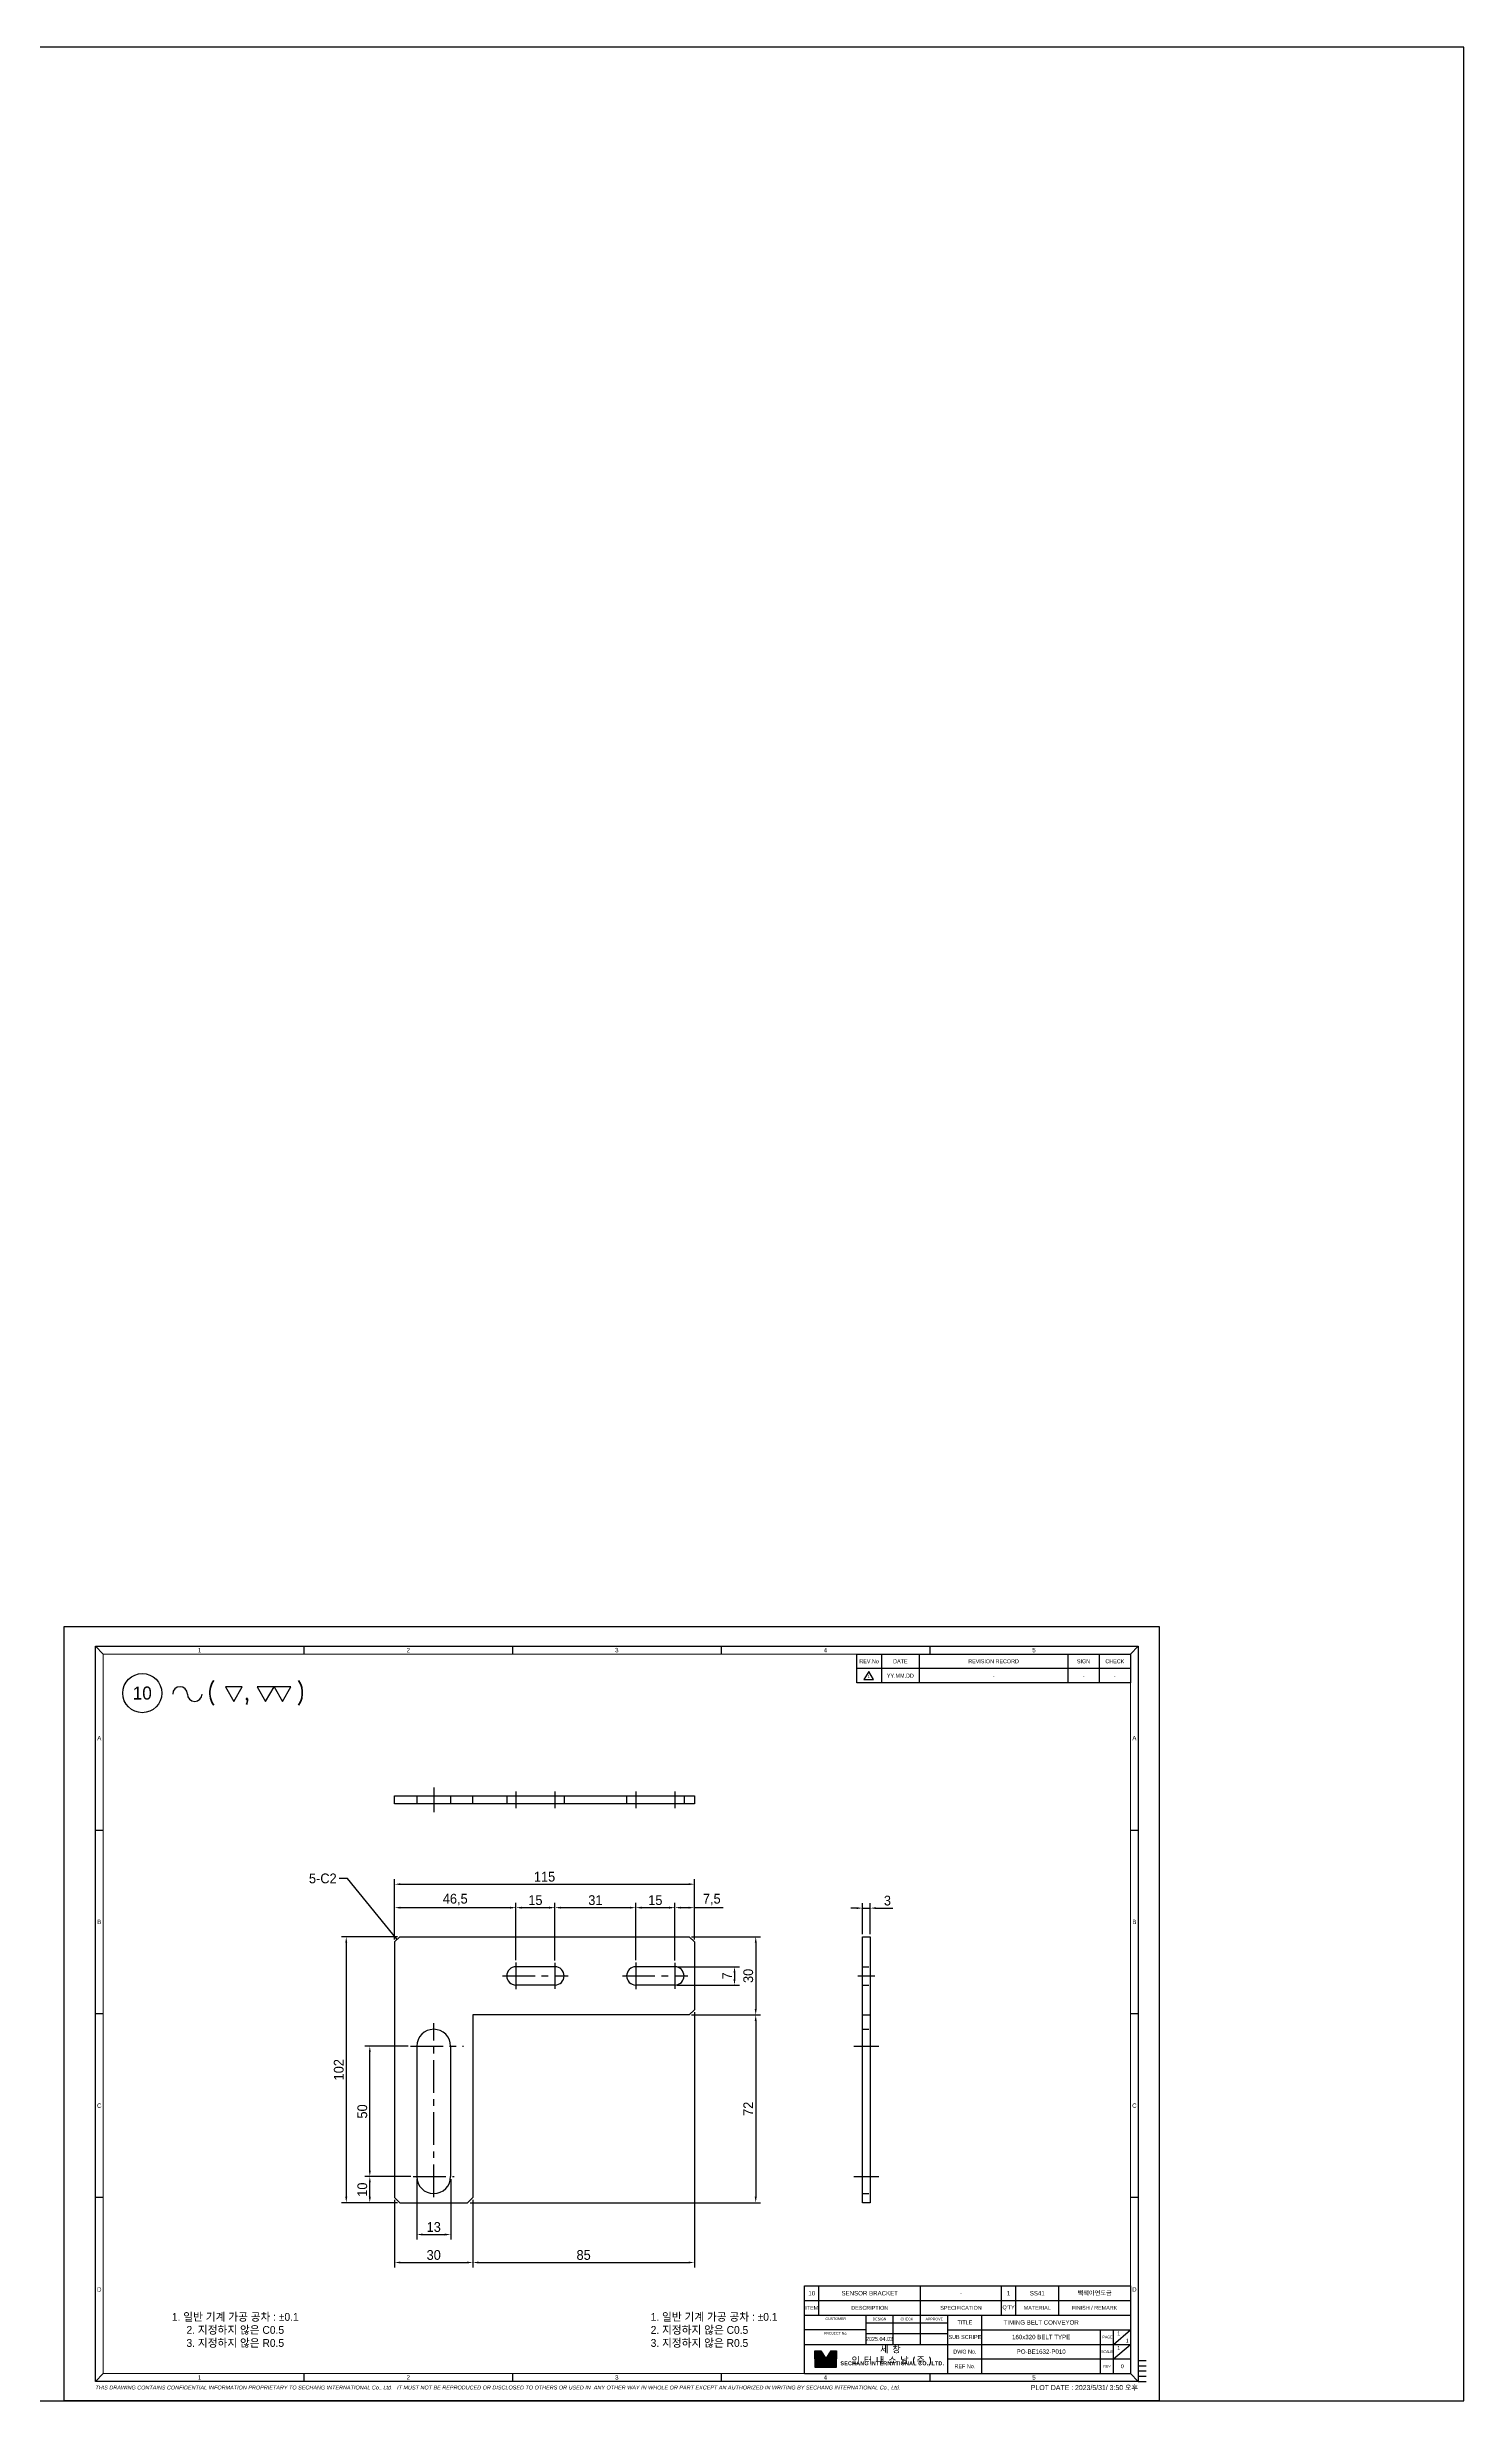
# Model space of a CAD drawing. Header units: inches. Extents: x 0 to 23821, y 0 to 11279.
# Drawn here: x 20339 to 20883, y 7288 to 8191 of the extents above; entities that cross this region are included whole.
import ezdxf
from ezdxf.enums import TextEntityAlignment as Align

# ---------------------------------------------------------------- set-up
doc = ezdxf.new("R2010")
doc.units = ezdxf.units.IN
doc.header["$LTSCALE"] = 10
doc.header["$MEASUREMENT"] = 0
for name, pattern in [('CENTER', [2, 1.25, -0.25, 0.25, -0.25]), ('HIDDEN', [0.375, 0.25, -0.125]), ('HIDDENX2', [0.75, 0.5, -0.25]), ('PHANTOM', [2.5, 1.25, -0.25, 0.25, -0.25, 0.25, -0.25])]:
    doc.linetypes.add(name, pattern=pattern)
doc.layers.get('Defpoints').update_dxf_attribs({"color": 8})
for name, color, linetype in [('11', 1, 'CENTER'), ('22', 2, 'HIDDEN'), ('66', 6, 'PHANTOM'), ('CENTERLINE', 1, 'CENTER'), ('HiddenLine', 4, 'HIDDENX2'), ('T', 3, 'Continuous')]:
    doc.layers.add(name, color=color, linetype=linetype)
doc.styles.add('ROMANS', font='romans.shx', dxfattribs={"width": 0.9, "bigfont": 'whgtxt.shx'})
doc.styles.add('SCI', font='')
doc.styles.get('SCI').set_extended_font_data('Gulim')
doc.dimstyles.new('SCH', dxfattribs={"dimtxt": 2.5, "dimasz": 2, "dimexe": 1.25, "dimexo": 0.625, "dimtad": 1, "dimdec": 8, "dimtxsty": 'SCI', "dimcen": 2.5, "dimclrd": 4, "dimclre": 4, "dimclrt": 7, "dimadec": 8, "dimazin": 2, "dimtfac": 1, "dimtdec": 8, "dimtmove": 0, "dimatfit": 3, "dimfxl": 1, "dimarcsym": 0})

# ---------------------------------------------------------------- blocks, each defined once
blk = doc.blocks.new('A$C5b8731fd')
for p, q in [((0, 0), (-2.3, -3.9)), ((2.3, -3.9), (0, 0)), ((-2.3, -3.9), (2.3, -3.9))]:
    blk.add_line(p, q)
blk = doc.blocks.new('A$C125A3934')
at = {"color": 2}
for centre, start, end in [((1.6, 0), 0, 180), ((4.8, 0), 180, 0)]:
    blk.add_arc(centre, 1.6, start, end, dxfattribs=at)
blk = doc.blocks.new('*U1719')
at = {"color": 2}
for points in [[(9.31, 0), (10.81, 2.6), (7.81, 2.6)], [(14.92, 0), (16.42, 2.6), (13.42, 2.6)], [(17.92, 0), (19.42, 2.6), (16.42, 2.6)]]:
    blk.add_lwpolyline(points, close=True, dxfattribs=at)
at = {"xscale": 0.8118988160476441, "yscale": 0.8118988160476441, "zscale": 0.8118988160476441}
blk.add_blockref('A$C125A3934', (-1.51, 1.3), dxfattribs=at)
at = {"color": 2, "style": 'ROMANS', "width": 0.8}
for s, p in [('(', (5.36, 1.73)), (',', (11.63, 1.73)), (')', (21.14, 1.73))]:
    blk.add_text(s, height=2.84, dxfattribs=at).set_placement(p, align=Align.MIDDLE_CENTER)
blk = doc.blocks.new('SECHANG TITLE')
h = blk.add_hatch(color=162)
h.dxf.hatch_style = 1
h.paths.add_polyline_path([(6.08, -25.11), (4.21, -25.11), (4.21, -27.9), (7.94, -27.9)])
h.paths.add_polyline_path([(12.06, -25.11), (10.19, -25.11), (8.33, -27.9), (12.06, -27.9)])
h.paths.add_polyline_path([(12.06, -28.1), (4.21, -28.1), (4.21, -30.89), (12.06, -30.89)])
at = {"color": 3}
for p, q in [((125, 0), (125, -33.6)), ((0, -5.6), (125, -5.6)), ((0, -33.6), (0, -5.6)), ((5.5, -11.2), (5.5, -5.6)), ((44.5, -22.4), (44.5, -5.6)), ((75.5, -11.2), (75.5, -5.6)), ((81, -11.2), (81, -5.6)), ((97.5, -11.2), (97.5, -5.6)), ((0, -11.2), (125, -11.2)), ((23.5, -16.8), (0, -16.8)), ((23.5, -11.2), (23.5, -22.4)), ((23.5, -14.2), (55, -14.2)), ((34, -22.4), (34, -11.2)), ((55, -33.6), (55, -11.2)), ((55, -16.8), (125, -16.8)), ((68, -33.6), (68, -11.2)), ((113.5, -33.6), (113.5, -16.8)), ((118.5, -22.4), (125, -16.8)), ((118.5, -33.6), (118.5, -16.8)), ((0, -22.4), (125, -22.4)), ((23.5, -18.3), (55, -18.3)), ((118.5, -28), (125, -22.4)), ((0, -33.6), (125, -33.6)), ((55, -28), (125, -28))]:
    blk.add_line(p, q, dxfattribs=at)
for p, q in [((4, -28), (4, -24.9)), ((4, -24.9), (6.19, -24.9)), ((4.21, -27.9), (4.21, -25.11)), ((4.21, -25.11), (6.08, -25.11)), ((6.08, -25.11), (7.94, -27.9)), ((6.19, -24.9), (8.13, -27.81)), ((10.08, -24.9), (8.13, -27.81)), ((10.19, -25.11), (8.33, -27.9)), ((10.08, -24.9), (12.27, -24.9)), ((10.19, -25.11), (12.06, -25.11)), ((12.06, -25.11), (12.06, -27.9)), ((12.27, -24.9), (12.27, -28)), ((4, -28), (4, -31.1)), ((4, -31.1), (12.27, -31.1)), ((7.94, -27.9), (4.21, -27.9)), ((12.06, -28.1), (4.21, -28.1)), ((4.21, -28.1), (4.21, -30.89)), ((4.21, -30.89), (12.06, -30.89)), ((12.06, -27.9), (8.33, -27.9)), ((12.06, -30.89), (12.06, -28.1)), ((12.27, -31.1), (12.27, -28))]:
    blk.add_line(p, q)
at = {"attachment_point": 5, "style": 'SCI'}
for s, insert, char_height, width in [('ITEM', (2.75, -8.4), 1.5, 5.5), ('DESCRIPTION', (25, -8.4), 1.5, 39), ('SPECIFICATION', (60, -8.4), 1.5, 31), ("Q'TY", (78.25, -8.4), 1.5, 5.5), ('MATERIAL', (89.25, -8.4), 1.5, 16.5), ('FINISH / REMARK', (111.25, -8.4), 1.5, 27.5), (' PROJECT No.', (11.75, -18.2), 1, 23.5), (' CUSTOMER', (11.75, -12.6), 1, 23.5), ('DESIGN', (28.75, -12.7), 1, 10.5), ('CHECK', (39.25, -12.7), 1, 10.5), ('APPROVE', (49.75, -12.7), 1, 10.5), ('TITLE', (61.5, -14), 1.5, 13), ('{\\fGulim|b1|i0|c129|p50;\\T1.45;세창 인터내쇼날(주)}', (33.63, -26.75), 2.5, 38.7333), ('SUB SCRIPE', (61.5, -19.6), 1.5, 13), ('DWG No.', (61.5, -25.2), 1.5, 13), ('SCALE', (116, -25.2), 1, 5), (' PAGE', (116, -19.6), 1, 5), ('{\\fGulim|b1|i0|c129|p50;\\T1.05;SECHANG INTERNATIONAL CO., LTD.}', (33.63, -29.85), 1.5, 38.7333), ('REF No.', (61.5, -30.8), 1.5, 13), ('REV', (116, -30.8), 1, 5)]:
    blk.add_mtext(s, dxfattribs=dict(at, insert=insert, char_height=char_height, width=width))
blk = doc.blocks.new('SECHANG REV')
at = {"color": 7}
blk.add_line((-52.5, 0), (-52.5, 5.5), dxfattribs=at)
blk.add_line((52.5, 0), (-52.5, 0))
at = {"color": 3}
for p, q in [((-43, 5.5), (-43, 0)), ((-28.5, 5.5), (-28.5, 0)), ((28.5, 5.5), (28.5, 0)), ((40.5, 5.5), (40.5, 0)), ((52.5, 5.5), (52.5, 0))]:
    blk.add_line(p, q, dxfattribs=at)
blk = doc.blocks.new('SECHANG A3')
at = {"color": 2}
for p, q in [((-198, 289.5), (-195, 286.5)), ((-118, 289.5), (-118, 286.5)), ((-38, 289.5), (-38, 286.5)), ((42, 289.5), (42, 286.5)), ((122, 289.5), (122, 286.5)), ((202, 289.5), (199, 286.5)), ((-195, 10.5), (-198, 7.5)), ((-118, 10.5), (-118, 7.5)), ((-38, 10.5), (-38, 7.5)), ((42, 10.5), (42, 7.5)), ((122, 10.5), (122, 7.5)), ((199, 10.5), (202, 7.5))]:
    blk.add_line(p, q, dxfattribs=at)
at = {"color": 3}
blk.add_line((94, 286.5), (199, 286.5), dxfattribs=at)
for p, q in [((-198, 219), (-195, 219)), ((199, 219), (202, 219)), ((-195, 148.5), (-198, 148.5)), ((202, 148.5), (199, 148.5)), ((-195, 78), (-198, 78)), ((202, 78), (199, 78)), ((202, 15.5), (205, 15.5))]:
    blk.add_line(p, q)
at = {"color": 1}
blk.add_lwpolyline([(-210, 297), (210, 297), (210, 0), (-210, 0)], close=True, dxfattribs=at)
at = {"color": 2}
blk.add_lwpolyline([(-198, 289.5), (202, 289.5), (202, 7.5), (-198, 7.5)], close=True, dxfattribs=at)
at = {"const_width": 0.4}
blk.add_lwpolyline([(-195, 286.5), (199, 286.5), (199, 10.5), (-195, 10.5)], close=True, dxfattribs=at)
at = {"layer": '11', "ltscale": 5}
blk.add_line((202, 11.5), (205, 11.5), dxfattribs=at)
at = {"layer": '22', "ltscale": 5}
blk.add_line((202, 13.5), (205, 13.5), dxfattribs=at)
at = {"layer": '66', "ltscale": 3}
blk.add_line((202, 9.5), (205, 9.5), dxfattribs=at)
at = {"layer": 'T'}
blk.add_line((202, 7.5), (205, 7.5), dxfattribs=at)
for name, p in [('SECHANG REV', (146.5, 281)), ('SECHANG TITLE', (74, 44.1))]:
    blk.add_blockref(name, p)
at = {"linetype": 'Continuous', "style": 'SCI'}
blk.add_text('PLOT DATE : 2023/5/31/ 3:50 오후', height=1.92, dxfattribs=at).set_placement((201.86, 4.16), align=Align.RIGHT)
at = {"color": 2, "style": 'SCI'}
for s, insert, char_height, width, attachment_point in [('1', (-158, 288), 1.7, 80, 5), ('2', (-78, 288), 1.7, 80, 5), ('3', (2, 288), 1.7, 80, 5), ('4', (82, 288), 1.7, 80, 5), ('5', (162, 288), 1.7, 80, 5), ('A', (-196.5, 254.25), 1.7, 3, 5), ('A', (200.5, 254.25), 1.7, 3, 5), ('B', (-196.5, 183.75), 1.7, 3, 5), ('B', (200.5, 183.75), 1.7, 3, 5), ('C', (-196.5, 113.25), 1.7, 3, 5), ('C', (200.5, 113.25), 1.7, 3, 5), ('D', (-196.5, 42.75), 1.7, 3, 5), ('D', (200.5, 42.75), 1.7, 3, 5), ('1. 일반 기계 가공 공차 : ±0.1\\P2. 지정하지 않은 C0.5\\P3. 지정하지 않은 R0.5', (14.98, 27.07), 3, 83.5818, 4), ('TIMING BELT CONVEYOR', (164.75, 30.1), 1.7, 45.5, 5), ('2025.04.03', (102.75, 23.75), 1.5, 10.5, 5), ('\\pi1.42726;1', (195.75, 23.1), 1.5, 3.25, 4), ('1', (-158, 9), 1.7, 80, 5), ('2', (-78, 9), 1.7, 80, 5), ('3', (2, 9), 1.7, 80, 5), ('4', (82, 9), 1.7, 80, 5), ('5', (162, 9), 1.7, 80, 5)]:
    blk.add_mtext(s, dxfattribs=dict(at, insert=insert, char_height=char_height, width=width, attachment_point=attachment_point))
at = {"char_height": 1.5, "attachment_point": 5, "style": 'SCI'}
for s, insert, width in [('REV.No', (98.75, 283.7), 9.5), ('DATE', (110.75, 283.7), 14.5), ('REVISION RECORD', (146.5, 283.7), 57), ('SIGN', (181, 283.7), 12), ('CHECK', (193, 283.7), 12)]:
    blk.add_mtext(s, dxfattribs=dict(at, insert=insert, width=width))
at = {"color": 3, "insert": (-198, 5), "char_height": 1.5, "width": 400.0238, "attachment_point": 4, "style": 'SCI'}
blk.add_mtext('{\\fArial|b0|i1|c0|p34;THIS DRAWING CONTAINS CONFIDENTIAL INFORMATION PROPRIETARY TO SECHANG INTERNATIONAL Co., Ltd.   IT MUST NOT BE REPRODUCED OR DISCLOSED TO OTHERS OR USED IN  ANY OTHER WAY IN WHOLE OR PART EXCEPT AN AUTHORIZED IN WRITING BY SECHANG INTERNATIONAL Co., Ltd.  }', dxfattribs=at)
blk = doc.blocks.new('A$C22515e4a')
at = {"color": 3}
for p, q in [((0, 0), (125, 0)), ((0, -5.6), (0, 0)), ((5.5, -5.6), (5.5, 0)), ((44.5, -5.6), (44.5, 0)), ((75.5, -5.6), (75.5, 0)), ((81, -5.6), (81, 0)), ((97.5, -5.6), (97.5, 0)), ((125, 0), (125, -5.6))]:
    blk.add_line(p, q, dxfattribs=at)
blk = doc.blocks.new('A$C5B190B9B')
blk.add_line((-1.5, 72), (1.5, 72))
blk.add_lwpolyline([(-1.5, 102), (1.5, 102), (1.5, 0), (-1.5, 0)], close=True)
at = {"layer": '11'}
for p, q in [((-3.25, 87), (3.25, 87)), ((-4.75, 60), (4.75, 60)), ((-4.75, 10), (4.75, 10))]:
    blk.add_line(p, q, dxfattribs=at)
at = {"layer": '22'}
for p, q in [((-1.5, 90.5), (1.5, 90.5)), ((-1.5, 83.5), (1.5, 83.5)), ((-1.5, 66.5), (1.5, 66.5)), ((-1.5, 3.5), (1.5, 3.5))]:
    blk.add_line(p, q, dxfattribs=at)
blk = doc.blocks.new('A$C6A6C521F')
for p, q in [((-15, 100), (-13, 102)), ((-15, 100), (-15, 2)), ((-13, 102), (98, 102)), ((98, 102), (100, 100)), ((100, 100), (100, 74)), ((46.5, 90.5), (31.5, 90.5)), ((92.5, 90.5), (77.5, 90.5)), ((46.5, 83.5), (31.5, 83.5)), ((92.5, 83.5), (77.5, 83.5)), ((98, 72), (100, 74)), ((98, 72), (15, 72)), ((15, 72), (15, 2)), ((-6.5, 60), (-6.5, 10)), ((6.5, 60), (6.5, 10)), ((-15, 2), (-13, 0)), ((-13, 0), (13, 0)), ((13, 0), (15, 2))]:
    blk.add_line(p, q)
for centre, radius, start, end in [((31.5, 87), 3.5, 90, 270), ((46.5, 87), 3.5, 270, 90), ((77.5, 87), 3.5, 90, 270), ((92.5, 87), 3.5, 270, 90), ((0, 60), 6.5, 0, 180), ((0, 10), 6.5, 180, 0)]:
    blk.add_arc(centre, radius, start, end)
at = {"layer": '11'}
for p, q in [((31.5, 92.13), (31.5, 81.87)), ((46.5, 92.01), (46.5, 81.99)), ((77.5, 92.13), (77.5, 81.87)), ((92.5, 92.01), (92.5, 81.99)), ((26.37, 87), (51.51, 87)), ((72.37, 87), (97.51, 87)), ((0, 2.17), (0, 68.91)), ((-8.91, 60), (11.41, 60)), ((-7.83, 10), (7.83, 10))]:
    blk.add_line(p, q, dxfattribs=at)
blk = doc.blocks.new('A$C09775CA4')
blk.add_lwpolyline([(-57.5, 3), (57.5, 3), (57.5, 0), (-57.5, 0)], close=True)
at = {"layer": 'CENTERLINE', "ltscale": 1.425}
blk.add_line((-42.5, 6.25), (-42.5, -3.25), dxfattribs=at)
at = {"layer": 'CENTERLINE', "ltscale": 0.975}
for p, q in [((-11, 4.75), (-11, -1.75)), ((4, 4.75), (4, -1.75)), ((35, 4.75), (35, -1.75)), ((50, 4.75), (50, -1.75))]:
    blk.add_line(p, q, dxfattribs=at)
at = {"layer": 'HiddenLine', "ltscale": 2.85}
for p, q in [((-49, 3), (-49, 0)), ((-36, 3), (-36, 0))]:
    blk.add_line(p, q, dxfattribs=at)
at = {"layer": 'HiddenLine', "ltscale": 5}
blk.add_line((-27.5, 0), (-27.5, 3), dxfattribs=at)
at = {"layer": 'HiddenLine', "ltscale": 1.95}
for p, q in [((-14.5, 3), (-14.5, 0)), ((7.5, 3), (7.5, 0)), ((31.5, 3), (31.5, 0)), ((53.5, 3), (53.5, 0))]:
    blk.add_line(p, q, dxfattribs=at)
blk = doc.blocks.new('*D1780')
at = {"color": 4, "lineweight": -2, "transparency": 16777216}
for p, q in [((20649.6, 7476.67), (20647.35, 7476.67)), ((20651.85, 7466.61), (20651.85, 7478.54)), ((20651.85, 7476.67), (20654.85, 7476.67)), ((20654.85, 7466.61), (20654.85, 7478.54)), ((20657.1, 7476.67), (20663.55, 7476.67))]:
    blk.add_line(p, q, dxfattribs=at)
at = {"color": 4, "transparency": 16777216}
for points in [[(20649.6, 7477.04), (20649.6, 7476.29), (20651.85, 7476.67)], [(20657.1, 7477.04), (20657.1, 7476.29), (20654.85, 7476.67)]]:
    blk.add_solid(points, dxfattribs=at)
at = {"layer": 'Defpoints', "color": 0, "transparency": 16777216}
for p in [(20654.85, 7476.67), (20651.85, 7465.67), (20654.85, 7465.67)]:
    blk.add_point(p, dxfattribs=at)
at = {"color": 7, "transparency": 16777216, "insert": (20661.45, 7479.53), "char_height": 3.75, "attachment_point": 5, "style": 'SCI'}
blk.add_mtext('3', dxfattribs=at)
blk = doc.blocks.new('*D1781')
at = {"color": 4, "lineweight": -2, "transparency": 16777216}
for p, q in [((20472.43, 7464.61), (20472.43, 7487.71)), ((20474.68, 7485.84), (20585.18, 7485.84)), ((20587.43, 7464.61), (20587.43, 7487.71))]:
    blk.add_line(p, q, dxfattribs=at)
at = {"color": 4, "transparency": 16777216}
for points in [[(20474.68, 7486.21), (20474.68, 7485.46), (20472.43, 7485.84)], [(20585.18, 7486.21), (20585.18, 7485.46), (20587.43, 7485.84)]]:
    blk.add_solid(points, dxfattribs=at)
at = {"layer": 'Defpoints', "color": 0, "transparency": 16777216}
for p in [(20587.43, 7485.84), (20472.43, 7463.67), (20587.43, 7463.67)]:
    blk.add_point(p, dxfattribs=at)
at = {"color": 7, "transparency": 16777216, "insert": (20529.93, 7488.7), "char_height": 3.75, "attachment_point": 5, "style": 'SCI'}
blk.add_mtext('115', dxfattribs=at)
blk = doc.blocks.new('*D1782')
at = {"color": 4, "lineweight": -2, "transparency": 16777216}
for p, q in [((20473.49, 7465.67), (20452.01, 7465.67)), ((20453.88, 7463.42), (20453.88, 7365.92)), ((20473.49, 7363.67), (20452.01, 7363.67))]:
    blk.add_line(p, q, dxfattribs=at)
at = {"color": 4, "transparency": 16777216}
for points in [[(20453.51, 7463.42), (20454.26, 7463.42), (20453.88, 7465.67)], [(20453.51, 7365.92), (20454.26, 7365.92), (20453.88, 7363.67)]]:
    blk.add_solid(points, dxfattribs=at)
at = {"layer": 'Defpoints', "color": 0, "transparency": 16777216}
for p in [(20474.43, 7465.67), (20453.88, 7363.67), (20474.43, 7363.67)]:
    blk.add_point(p, dxfattribs=at)
at = {"color": 7, "transparency": 16777216, "insert": (20451.02, 7414.67), "char_height": 3.75, "attachment_point": 5, "rotation": 90, "style": 'SCI'}
blk.add_mtext('102', dxfattribs=at)
blk = doc.blocks.new('*D1783')
at = {"color": 4, "lineweight": -2, "transparency": 16777216}
for p, q in [((20478.66, 7373.67), (20461.04, 7373.67)), ((20462.91, 7365.92), (20462.91, 7371.42)), ((20473.49, 7363.67), (20461.04, 7363.67))]:
    blk.add_line(p, q, dxfattribs=at)
at = {"color": 4, "transparency": 16777216}
for points in [[(20462.54, 7371.42), (20463.29, 7371.42), (20462.91, 7373.67)], [(20462.54, 7365.92), (20463.29, 7365.92), (20462.91, 7363.67)]]:
    blk.add_solid(points, dxfattribs=at)
at = {"layer": 'Defpoints', "color": 0, "transparency": 16777216}
for p in [(20462.91, 7373.67), (20479.6, 7373.67), (20474.43, 7363.67)]:
    blk.add_point(p, dxfattribs=at)
at = {"color": 7, "transparency": 16777216, "insert": (20460.05, 7368.67), "char_height": 3.75, "attachment_point": 5, "rotation": 90, "style": 'SCI'}
blk.add_mtext('10', dxfattribs=at)
blk = doc.blocks.new('*D1784')
at = {"color": 4, "lineweight": -2, "transparency": 16777216}
for p, q in [((20477.58, 7423.67), (20461.04, 7423.67)), ((20462.91, 7375.92), (20462.91, 7421.42)), ((20478.66, 7373.67), (20461.04, 7373.67))]:
    blk.add_line(p, q, dxfattribs=at)
at = {"color": 4, "transparency": 16777216}
for points in [[(20462.54, 7421.42), (20463.29, 7421.42), (20462.91, 7423.67)], [(20462.54, 7375.92), (20463.29, 7375.92), (20462.91, 7373.67)]]:
    blk.add_solid(points, dxfattribs=at)
at = {"layer": 'Defpoints', "color": 0, "transparency": 16777216}
for p in [(20462.91, 7423.67), (20478.52, 7423.67), (20479.6, 7373.67)]:
    blk.add_point(p, dxfattribs=at)
at = {"color": 7, "transparency": 16777216, "insert": (20460.05, 7398.67), "char_height": 3.75, "attachment_point": 5, "rotation": 90, "style": 'SCI'}
blk.add_mtext('50', dxfattribs=at)
blk = doc.blocks.new('*D1785')
at = {"color": 4, "lineweight": -2, "transparency": 16777216}
for p, q in [((20472.43, 7464.61), (20472.43, 7478.71)), ((20474.68, 7476.84), (20516.68, 7476.84)), ((20518.93, 7456.74), (20518.93, 7478.71))]:
    blk.add_line(p, q, dxfattribs=at)
at = {"color": 4, "transparency": 16777216}
for points in [[(20474.68, 7477.21), (20474.68, 7476.46), (20472.43, 7476.84)], [(20516.68, 7477.21), (20516.68, 7476.46), (20518.93, 7476.84)]]:
    blk.add_solid(points, dxfattribs=at)
at = {"layer": 'Defpoints', "color": 0, "transparency": 16777216}
for p in [(20518.93, 7476.84), (20472.43, 7463.67), (20518.93, 7455.8)]:
    blk.add_point(p, dxfattribs=at)
at = {"color": 7, "transparency": 16777216, "insert": (20495.68, 7479.93), "char_height": 3.75, "attachment_point": 5, "style": 'SCI'}
blk.add_mtext('46,5', dxfattribs=at)
blk = doc.blocks.new('*D1786')
at = {"color": 4, "lineweight": -2, "transparency": 16777216}
for p, q in [((20518.93, 7456.74), (20518.93, 7478.71)), ((20521.18, 7476.84), (20531.68, 7476.84)), ((20533.93, 7456.61), (20533.93, 7478.71))]:
    blk.add_line(p, q, dxfattribs=at)
at = {"color": 4, "transparency": 16777216}
for points in [[(20521.18, 7477.21), (20521.18, 7476.46), (20518.93, 7476.84)], [(20531.68, 7477.21), (20531.68, 7476.46), (20533.93, 7476.84)]]:
    blk.add_solid(points, dxfattribs=at)
at = {"layer": 'Defpoints', "color": 0, "transparency": 16777216}
for p in [(20533.93, 7476.84), (20518.93, 7455.8), (20533.93, 7455.67)]:
    blk.add_point(p, dxfattribs=at)
at = {"color": 7, "transparency": 16777216, "insert": (20526.43, 7479.7), "char_height": 3.75, "attachment_point": 5, "style": 'SCI'}
blk.add_mtext('15', dxfattribs=at)
blk = doc.blocks.new('*D1787')
at = {"color": 4, "lineweight": -2, "transparency": 16777216}
for p, q in [((20533.93, 7456.61), (20533.93, 7478.71)), ((20536.18, 7476.84), (20562.68, 7476.84)), ((20564.93, 7456.74), (20564.93, 7478.71))]:
    blk.add_line(p, q, dxfattribs=at)
at = {"color": 4, "transparency": 16777216}
for points in [[(20536.18, 7477.21), (20536.18, 7476.46), (20533.93, 7476.84)], [(20562.68, 7477.21), (20562.68, 7476.46), (20564.93, 7476.84)]]:
    blk.add_solid(points, dxfattribs=at)
at = {"layer": 'Defpoints', "color": 0, "transparency": 16777216}
for p in [(20564.93, 7476.84), (20533.93, 7455.67), (20564.93, 7455.8)]:
    blk.add_point(p, dxfattribs=at)
at = {"color": 7, "transparency": 16777216, "insert": (20549.43, 7479.7), "char_height": 3.75, "attachment_point": 5, "style": 'SCI'}
blk.add_mtext('31', dxfattribs=at)
blk = doc.blocks.new('*D1788')
at = {"color": 4, "lineweight": -2, "transparency": 16777216}
for p, q in [((20564.93, 7456.74), (20564.93, 7478.71)), ((20567.18, 7476.84), (20577.68, 7476.84)), ((20579.93, 7456.61), (20579.93, 7478.71))]:
    blk.add_line(p, q, dxfattribs=at)
at = {"color": 4, "transparency": 16777216}
for points in [[(20567.18, 7477.21), (20567.18, 7476.46), (20564.93, 7476.84)], [(20577.68, 7477.21), (20577.68, 7476.46), (20579.93, 7476.84)]]:
    blk.add_solid(points, dxfattribs=at)
at = {"layer": 'Defpoints', "color": 0, "transparency": 16777216}
for p in [(20579.93, 7476.84), (20564.93, 7455.8), (20579.93, 7455.67)]:
    blk.add_point(p, dxfattribs=at)
at = {"color": 7, "transparency": 16777216, "insert": (20572.43, 7479.7), "char_height": 3.75, "attachment_point": 5, "style": 'SCI'}
blk.add_mtext('15', dxfattribs=at)
blk = doc.blocks.new('*D1728')
at = {"color": 4, "lineweight": -2, "transparency": 16777216}
for p, q in [((20579.93, 7456.61), (20579.93, 7478.71)), ((20582.18, 7476.84), (20585.18, 7476.84)), ((20587.43, 7464.61), (20587.43, 7478.71)), ((20587.43, 7476.84), (20598.47, 7476.84))]:
    blk.add_line(p, q, dxfattribs=at)
at = {"color": 4, "transparency": 16777216}
for points in [[(20582.18, 7477.21), (20582.18, 7476.46), (20579.93, 7476.84)], [(20585.18, 7477.21), (20585.18, 7476.46), (20587.43, 7476.84)]]:
    blk.add_solid(points, dxfattribs=at)
at = {"layer": 'Defpoints', "color": 0, "transparency": 16777216}
for p in [(20587.43, 7476.84), (20587.43, 7463.67), (20579.93, 7455.67)]:
    blk.add_point(p, dxfattribs=at)
at = {"color": 7, "transparency": 16777216, "insert": (20594.07, 7479.93), "char_height": 3.75, "attachment_point": 5, "style": 'SCI'}
blk.add_mtext('7,5', dxfattribs=at)
blk = doc.blocks.new('*D1729')
at = {"color": 4, "lineweight": -2, "transparency": 16777216}
for p, q in [((20480.93, 7372.73), (20480.93, 7349.58)), ((20493.93, 7372.73), (20493.93, 7349.58)), ((20483.18, 7351.46), (20491.68, 7351.46))]:
    blk.add_line(p, q, dxfattribs=at)
at = {"color": 4, "transparency": 16777216}
for points in [[(20483.18, 7351.83), (20483.18, 7351.08), (20480.93, 7351.46)], [(20491.68, 7351.83), (20491.68, 7351.08), (20493.93, 7351.46)]]:
    blk.add_solid(points, dxfattribs=at)
at = {"layer": 'Defpoints', "color": 0, "transparency": 16777216}
for p in [(20480.93, 7373.67), (20493.93, 7373.67), (20493.93, 7351.46)]:
    blk.add_point(p, dxfattribs=at)
at = {"color": 7, "transparency": 16777216, "insert": (20487.43, 7354.32), "char_height": 3.75, "attachment_point": 5, "style": 'SCI'}
blk.add_mtext('13', dxfattribs=at)
blk = doc.blocks.new('*D1730')
at = {"color": 4, "lineweight": -2, "transparency": 16777216}
for p, q in [((20472.43, 7364.73), (20472.43, 7338.85)), ((20502.43, 7364.73), (20502.43, 7338.85)), ((20474.68, 7340.73), (20500.18, 7340.73))]:
    blk.add_line(p, q, dxfattribs=at)
at = {"color": 4, "transparency": 16777216}
for points in [[(20474.68, 7341.1), (20474.68, 7340.35), (20472.43, 7340.73)], [(20500.18, 7341.1), (20500.18, 7340.35), (20502.43, 7340.73)]]:
    blk.add_solid(points, dxfattribs=at)
at = {"layer": 'Defpoints', "color": 0, "transparency": 16777216}
for p in [(20472.43, 7365.67), (20502.43, 7365.67), (20502.43, 7340.73)]:
    blk.add_point(p, dxfattribs=at)
at = {"color": 7, "transparency": 16777216, "insert": (20487.43, 7343.59), "char_height": 3.75, "attachment_point": 5, "style": 'SCI'}
blk.add_mtext('30', dxfattribs=at)
blk = doc.blocks.new('*D1731')
at = {"color": 4, "lineweight": -2, "transparency": 16777216}
for p, q in [((20587.43, 7436.73), (20587.43, 7338.85)), ((20502.43, 7364.73), (20502.43, 7338.85)), ((20504.68, 7340.73), (20585.18, 7340.73))]:
    blk.add_line(p, q, dxfattribs=at)
at = {"color": 4, "transparency": 16777216}
for points in [[(20504.68, 7341.1), (20504.68, 7340.35), (20502.43, 7340.73)], [(20585.18, 7341.1), (20585.18, 7340.35), (20587.43, 7340.73)]]:
    blk.add_solid(points, dxfattribs=at)
at = {"layer": 'Defpoints', "color": 0, "transparency": 16777216}
for p in [(20587.43, 7437.67), (20502.43, 7365.67), (20587.43, 7340.73)]:
    blk.add_point(p, dxfattribs=at)
at = {"color": 7, "transparency": 16777216, "insert": (20544.93, 7343.59), "char_height": 3.75, "attachment_point": 5, "style": 'SCI'}
blk.add_mtext('85', dxfattribs=at)
blk = doc.blocks.new('*D1732')
at = {"color": 4, "lineweight": -2, "transparency": 16777216}
for p, q in [((20580.86, 7454.17), (20604.67, 7454.17)), ((20602.8, 7451.92), (20602.8, 7449.42)), ((20580.86, 7447.17), (20604.67, 7447.17))]:
    blk.add_line(p, q, dxfattribs=at)
at = {"color": 4, "transparency": 16777216}
for points in [[(20602.42, 7451.92), (20603.17, 7451.92), (20602.8, 7454.17)], [(20602.42, 7449.42), (20603.17, 7449.42), (20602.8, 7447.17)]]:
    blk.add_solid(points, dxfattribs=at)
at = {"layer": 'Defpoints', "color": 0, "transparency": 16777216}
for p in [(20579.93, 7454.17), (20579.93, 7447.17), (20602.8, 7447.17)]:
    blk.add_point(p, dxfattribs=at)
at = {"color": 7, "transparency": 16777216, "insert": (20599.94, 7450.67), "char_height": 3.75, "attachment_point": 5, "rotation": 90, "style": 'SCI'}
blk.add_mtext('7', dxfattribs=at)
blk = doc.blocks.new('*D1733')
at = {"color": 4, "lineweight": -2, "transparency": 16777216}
for p, q in [((20586.36, 7465.67), (20612.81, 7465.67)), ((20610.93, 7463.42), (20610.93, 7437.92)), ((20586.36, 7435.67), (20612.81, 7435.67))]:
    blk.add_line(p, q, dxfattribs=at)
at = {"color": 4, "transparency": 16777216}
for points in [[(20610.56, 7463.42), (20611.31, 7463.42), (20610.93, 7465.67)], [(20610.56, 7437.92), (20611.31, 7437.92), (20610.93, 7435.67)]]:
    blk.add_solid(points, dxfattribs=at)
at = {"layer": 'Defpoints', "color": 0, "transparency": 16777216}
for p in [(20585.43, 7465.67), (20585.43, 7435.67), (20610.93, 7435.67)]:
    blk.add_point(p, dxfattribs=at)
at = {"color": 7, "transparency": 16777216, "insert": (20608.07, 7450.67), "char_height": 3.75, "attachment_point": 5, "rotation": 90, "style": 'SCI'}
blk.add_mtext('30', dxfattribs=at)
blk = doc.blocks.new('*D1734')
at = {"color": 4, "lineweight": -2, "transparency": 16777216}
for p, q in [((20586.36, 7435.67), (20612.81, 7435.67)), ((20610.93, 7433.42), (20610.93, 7365.92)), ((20501.36, 7363.67), (20612.81, 7363.67))]:
    blk.add_line(p, q, dxfattribs=at)
at = {"color": 4, "transparency": 16777216}
for points in [[(20610.56, 7433.42), (20611.31, 7433.42), (20610.93, 7435.67)], [(20610.56, 7365.92), (20611.31, 7365.92), (20610.93, 7363.67)]]:
    blk.add_solid(points, dxfattribs=at)
at = {"layer": 'Defpoints', "color": 0, "transparency": 16777216}
for p in [(20585.43, 7435.67), (20500.43, 7363.67), (20610.93, 7363.67)]:
    blk.add_point(p, dxfattribs=at)
at = {"color": 7, "transparency": 16777216, "insert": (20608.07, 7399.67), "char_height": 3.75, "attachment_point": 5, "rotation": 90, "style": 'SCI'}
blk.add_mtext('72', dxfattribs=at)

msp = doc.modelspace()

# ---------------------------------------------------------------- linework, layer by layer
msp.add_lwpolyline([(16750, 7287.62955634), (20882.55034355, 7287.62955634), (20882.55034355, 8190.5429366), (16750, 8190.5429366)], close=True)
msp.add_circle((20375.65665576, 7559.12955634), 7.5)

# ---------------------------------------------------------------- block references
for name, p in [('SECHANG A3', (20555.65665576, 7287.62955634)), ('SECHANG REV', (20702.15665576, 7563.12955634)), ('A$C09775CA4', (20529.92673774, 7516.70149877)), ('A$C6A6C521F', (20487.42673774, 7363.66968234)), ('A$C5B190B9B', (20653.34603185, 7363.66968234)), ('A$C22515e4a', (20629.65665576, 7331.72955634))]:
    msp.add_blockref(name, p)
for name, p, xscale, yscale, zscale in [('A$C5b8731fd', (20654.26569406, 7567.46235646), 0.7999999999999998, 0.7999999999999998, 0.7999999999999998), ('*U1719', (20390.59885325, 7555.95161433), 2.16666666666689, 2.16666666666689, 2.16666666666689)]:
    msp.add_blockref(name, p, dxfattribs=dict(xscale=xscale, yscale=yscale, zscale=zscale))

# ---------------------------------------------------------------- texts
at = {"attachment_point": 5, "style": 'SCI'}
for s, insert, char_height, width in [('YY.MM.DD', (20666.40665576, 7565.82955634), 1.5, 14.5), ('{\\fGulim|b0|i0|c129|p50;1}', (20654.26569406, 7565.51212706), 1.2, 3.6030894832), ('-', (20702.15665576, 7565.82955634), 1.5, 57), ('-', (20736.65665576, 7565.82955634), 1.5, 12), ('-', (20748.65665576, 7565.82955634), 1.5, 12)]:
    msp.add_mtext(s, dxfattribs=dict(at, insert=insert, char_height=char_height, width=width))
at = {"color": 2, "style": 'SCI'}
for s, insert, char_height, width, attachment_point in [('10', (20375.65665576, 7559.12955634), 5, 15, 5), ('10', (20632.40665576, 7328.92955634), 1.7, 5.5, 5), ('SENSOR BRACKET', (20654.65665576, 7328.92955634), 1.7, 39, 5), ('-', (20689.65665576, 7328.92955634), 1.7, 31, 5), ('1', (20707.90665576, 7328.92955634), 1.7, 5.5, 5), ('SS41', (20718.90665576, 7328.92955634), 1.7, 16.5, 5), ('백색아연도금', (20740.90665576, 7328.92955634), 1.7, 27.5, 5), ('1. 일반 기계 가공 공차 : ±0.1\\P2. 지정하지 않은 C0.5\\P3. 지정하지 않은 R0.5', (20411.32272294, 7314.70075947), 3, 83.5818366287, 5), ('\\pi1.42726;1', (20748.15665576, 7313.52955634), 1.5, 3.25, 4), ('160x320 BELT TYPE', (20720.40665576, 7312.12955634), 1.7, 45.5, 5), ('PO-BE1632-P010', (20720.40665576, 7306.52955634), 1.7, 45.5, 5), ('\\pi1.42726;1', (20748.15665576, 7307.92955634), 1.5, 3.25, 4), ('\\pi2.78862;0', (20748.15665576, 7300.92955634), 1.5, 6.5, 4)]:
    msp.add_mtext(s, dxfattribs=dict(at, insert=insert, char_height=char_height, width=width, attachment_point=attachment_point))
at = {"color": 7, "insert": (20450.20846107, 7486.13833207), "char_height": 3.75, "attachment_point": 9, "style": 'SCI'}
msp.add_mtext('5-C2', dxfattribs=at)

# ---------------------------------------------------------------- dimensions: what is measured, and where the dimension line sits
for base, p1, p2, override, picture, middle in [((20587.4267377449, 7485.8376534387), (20472.4267377449, 7463.6696823367), (20587.4267377449, 7463.6696823367), {"dimscale": 1.5, "dimasz": 1.5}, '*D1781', (20529.9267377449, 7488.7025835319)), ((20518.9267377449, 7476.8374693283), (20472.4267377449, 7463.6696823367), (20518.9267377449, 7455.8022616104), {"dimscale": 1.5, "dimasz": 1.5}, '*D1785', (20495.6767377449, 7479.9320931632)), ((20533.9267377449, 7476.8374693283), (20518.9267377449, 7455.8022616104), (20533.9267377449, 7455.6749791829), {"dimscale": 1.5, "dimasz": 1.5, "dimtmove": 1}, '*D1786', (20526.4267377449, 7479.7023994215)), ((20564.9267377449, 7476.8374693283), (20533.9267377449, 7455.6749791829), (20564.9267377449, 7455.8022616104), {"dimscale": 1.5, "dimasz": 1.5, "dimtmove": 1}, '*D1787', (20549.4267377449, 7479.7023994215)), ((20579.9267377449, 7476.8374693283), (20564.9267377449, 7455.8022616104), (20579.9267377449, 7455.6749791829), {"dimscale": 1.5, "dimasz": 1.5, "dimtmove": 1}, '*D1788', (20572.4267377449, 7479.7023994215)), ((20587.4267377449, 7476.8374693283), (20579.9267377449, 7455.6749791829), (20587.4267377449, 7463.6696823367), {"dimscale": 1.5, "dimasz": 1.5}, '*D1728', (20594.0721272256, 7479.927099821)), ((20654.84603185, 7476.66934834), (20651.84603185, 7465.66968234), (20654.84603185, 7465.66968234), {"dimscale": 1.5, "dimasz": 1.5}, '*D1780', (20661.44698058, 7479.52928509)), ((20587.4267377449, 7340.7277636977), (20502.4267377449, 7365.6696823367), (20587.4267377449, 7437.6696823367), {"dimscale": 1.5, "dimasz": 1.5, "dimtmove": 1}, '*D1731', (20544.9267377449, 7343.5877004487)), ((20493.9267377449, 7351.4575829612), (20480.9267377449, 7373.6696823367), (20493.9267377449, 7373.6696823367), {"dimscale": 1.5, "dimasz": 1.5}, '*D1729', (20487.4267377449, 7354.3225130544)), ((20502.4267377449, 7340.7277636977), (20472.4267377449, 7365.6696823367), (20502.4267377449, 7365.6696823367), {"dimscale": 1.5, "dimasz": 1.5}, '*D1730', (20487.4267377449, 7343.5877004487))]:
    dim = msp.add_linear_dim(base=base, p1=p1, p2=p2, dimstyle='SCH', override=override)
    dim.commit()
    dim.dimension.update_dxf_attribs({"geometry": picture, "text_midpoint": middle})
for base, p1, p2, override, picture, middle in [((20453.8820302904, 7363.6696823367), (20474.4267377449, 7465.6696823367), (20474.4267377449, 7363.6696823367), {"dimscale": 1.5, "dimasz": 1.5}, '*D1782', (20451.0171001972, 7414.6696823367)), ((20610.9338619166, 7435.6696823367), (20585.4267377449, 7465.6696823367), (20585.4267377449, 7435.6696823367), {"dimscale": 1.5, "dimasz": 1.5}, '*D1733', (20608.0739251656, 7450.6696823367)), ((20602.7951390016, 7447.1696823367), (20579.9267377449, 7454.1696823367), (20579.9267377449, 7447.1696823367), {"dimscale": 1.5, "dimasz": 1.5}, '*D1732', (20599.9352022506, 7450.6696823367)), ((20610.9338619166, 7363.6696823367), (20585.4267377449, 7435.6696823367), (20500.4267377449, 7363.6696823367), {"dimscale": 1.5, "dimasz": 1.5, "dimtmove": 1}, '*D1734', (20608.0714284945, 7399.6696823367)), ((20462.9101151008, 7423.6696823367), (20479.5983266835, 7373.6696823367), (20478.5152544272, 7423.6696823367), {"dimscale": 1.5, "dimasz": 1.5, "dimtmove": 1}, '*D1784', (20460.0501783498, 7398.6696823367)), ((20462.9101151007, 7373.6696823367), (20474.4267377449, 7363.6696823367), (20479.5983266835, 7373.6696823367), {"dimscale": 1.5, "dimasz": 1.5}, '*D1783', (20460.0451850075, 7368.6696823367))]:
    dim = msp.add_linear_dim(base=base, p1=p1, p2=p2, angle=90, dimstyle='SCH', override=override)
    dim.commit()
    dim.dimension.update_dxf_attribs({"geometry": picture, "text_midpoint": middle})

# ---------------------------------------------------------------- leaders
at = {"annotation_type": 0, "has_hookline": 1, "hookline_direction": 1, "text_width": 12.15379494}
msp.add_leader([(20473.42673774, 7464.66968234), (20454.31545214, 7488.01333207), (20451.14596107, 7488.01333207)], dimstyle='SCH', override={"dimscale": 1.5, "dimasz": 1.5, "dimgap": 0.625, "dimtad": 0}, dxfattribs=at)

doc.saveas('drawing.dxf')
